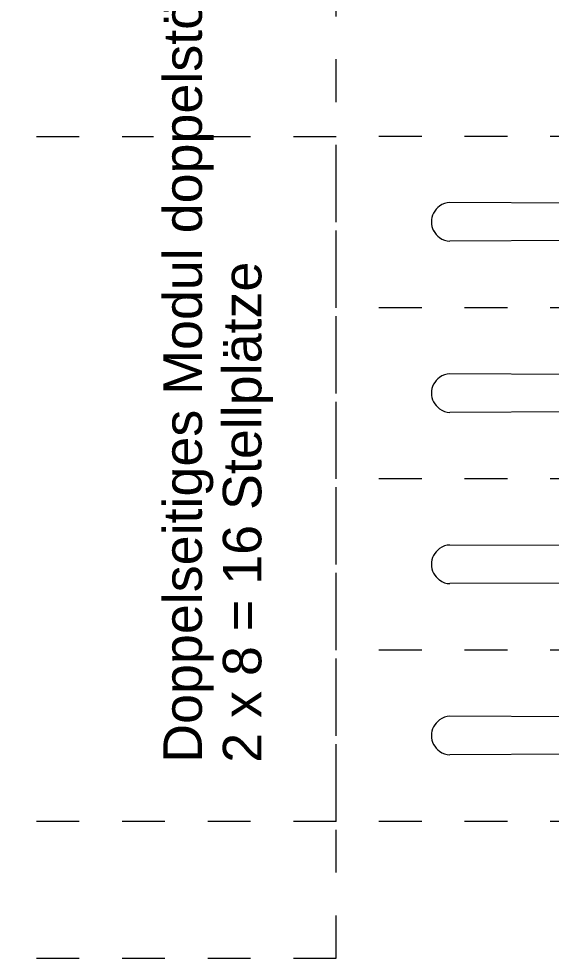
# Model space of a CAD drawing. Header units: metres. Extents: x -35.6 to 33, y -21.5 to 5.9.
# Drawn here: x 17.611 to 18.854, y -8.823 to -6.628 of the extents above; entities that cross this region are included whole.
import ezdxf

# ---------------------------------------------------------------- set-up
doc = ezdxf.new("R2010")
doc.units = ezdxf.units.M
doc.linetypes.add('_Verdeckte Linien_', pattern=[0.15, 0.1, -0.05])
for name, color, linetype, lineweight in [('A-DETL-GENF-HDLN', 7, '_Verdeckte Linien_', 9), ('A-DETL-GENF-OTLN', 7, 'Continuous', 9), ('C-PRKG-____-HDLN', 7, '_Verdeckte Linien_', 9), ('C-PRKG-____-OTLN', 7, 'Continuous', 9), ('Text', 7, 'Continuous', 5)]:
    doc.layers.add(name, color=color, linetype=linetype, lineweight=lineweight)
doc.styles.add('Arial_3', font='arial.ttf', dxfattribs={"height": 0.09})

# ---------------------------------------------------------------- blocks, each defined once
blk = doc.blocks.new('Fahrradstellplatz - Fahrradstellplatz-23804277--01_UG_OK_FFB_AF_ru')
at = {"layer": 'C-PRKG-____-HDLN', "color": 253, "true_color": 0x999999}
for p, q in [((0, -2), (0, -4.1)), ((0, -4.1), (2.2695, -4.1))]:
    blk.add_line(p, q, dxfattribs=at)
blk = doc.blocks.new('Fahrradstellplatz - Fahrradstellplatz-23803464--01_UG_OK_FFB_AF_ru')
at = {"layer": 'A-DETL-GENF-HDLN', "color": 253, "true_color": 0x999999}
for p, q in [((0, 2), (0.4, 2)), ((0, 0), (0, 2)), ((0.4, 2), (0.8, 2)), ((0.4, 0), (0.4, 2)), ((0.4, 0), (0.4, 2)), ((0.8, 2), (1.2, 2)), ((0.8, 0), (0.8, 2)), ((0.8, 0), (0.8, 2)), ((1.2, 2), (1.6, 2)), ((1.2, 0), (1.2, 2)), ((1.2, 0), (1.2, 2)), ((1.6, 0), (1.6, 2))]:
    blk.add_line(p, q, dxfattribs=at)
at = {"layer": 'A-DETL-GENF-OTLN', "color": 253, "true_color": 0x999999}
for p, q in [((0.1573, 1.3551), (0.1556, 1.7345)), ((0.2439, 1.3551), (0.2456, 1.7345)), ((0.5573, 1.3551), (0.5556, 1.7345)), ((0.6439, 1.3551), (0.6456, 1.7345)), ((0.9573, 1.3551), (0.9556, 1.7345)), ((1.0439, 1.3551), (1.0456, 1.7345)), ((1.3573, 1.3551), (1.3556, 1.7345)), ((1.4439, 1.3551), (1.4456, 1.7345))]:
    blk.add_line(p, q, dxfattribs=at)
for centre, radius, start, end in [((0.2007, 1.7348), 0.0429, 90.2027, 118.8234), ((0.2004, 1.7348), 0.0429, 61.1766, 89.7973), ((0.6007, 1.7348), 0.0429, 90.2027, 118.8234), ((0.6004, 1.7348), 0.0429, 61.1766, 89.7973), ((1.0007, 1.7348), 0.0429, 90.2027, 118.8234), ((1.0004, 1.7348), 0.0429, 61.1766, 89.7973), ((1.4007, 1.7348), 0.0429, 90.2027, 118.8234), ((1.4004, 1.7348), 0.0429, 61.1766, 89.7973), ((0.1944, 1.7346), 0.0388, 141.5969, 180.2571), ((0.2058, 1.7256), 0.0534, 118.8234, 141.5969), ((0.1954, 1.7256), 0.0534, 38.4031, 61.1766), ((0.2068, 1.7346), 0.0388, 359.7429, 38.4031), ((0.5944, 1.7346), 0.0388, 141.5969, 180.2571), ((0.6058, 1.7256), 0.0534, 118.8234, 141.5969), ((0.5954, 1.7256), 0.0534, 38.4031, 61.1766), ((0.6068, 1.7346), 0.0388, 359.7429, 38.4031), ((0.9944, 1.7346), 0.0388, 141.5969, 180.2571), ((1.0058, 1.7256), 0.0534, 118.8234, 141.5969), ((0.9954, 1.7256), 0.0534, 38.4031, 61.1766), ((1.0068, 1.7346), 0.0388, 359.7429, 38.4031), ((1.3944, 1.7346), 0.0388, 141.5969, 180.2571), ((1.4058, 1.7256), 0.0534, 118.8234, 141.5969), ((1.3954, 1.7256), 0.0534, 38.4031, 61.1766), ((1.4068, 1.7346), 0.0388, 359.7429, 38.4031)]:
    blk.add_arc(centre, radius, start, end, dxfattribs=at)
at = {"layer": 'C-PRKG-____-HDLN', "color": 253, "true_color": 0x999999}
for p, q in [((0, 2), (0, 4.1)), ((1.6, 4.1), (1.6, 2))]:
    blk.add_line(p, q, dxfattribs=at)

msp = doc.modelspace()

# ---------------------------------------------------------------- block references
at = {"layer": 'C-PRKG-____-OTLN', "color": 253, "true_color": 0x999999}
for name, p, rotation in [('Fahrradstellplatz - Fahrradstellplatz-23804277--01_UG_OK_FFB_AF_ru', (14.252, -8.8229), 90.00000000000092), ('Fahrradstellplatz - Fahrradstellplatz-23803464--01_UG_OK_FFB_AF_ru', (20.352, -8.5034), 90.00000000000031)]:
    msp.add_blockref(name, p, dxfattribs=dict(at, rotation=rotation))

# ---------------------------------------------------------------- next in the draw order: texts
at = {"layer": 'Text', "insert": (17.9484, -8.3664), "char_height": 0.09, "width": 2.344936, "attachment_point": 1, "rotation": 90, "style": 'Arial_3', "bg_fill": 3, "box_fill_scale": 1.25, "bg_fill_color": 256, "bg_fill_true_color": 13158600, "bg_fill_transparency": 0}
msp.add_mtext('Doppelseitiges Modul doppelstöckig', dxfattribs=at)

# ---------------------------------------------------------------- next in the draw order: texts
at = {"layer": 'Text', "insert": (18.0873, -8.3664), "char_height": 0.09, "width": 1.354852, "attachment_point": 1, "rotation": 90, "style": 'Arial_3', "bg_fill": 3, "box_fill_scale": 1.25, "bg_fill_color": 256, "bg_fill_true_color": 13158600, "bg_fill_transparency": 0}
msp.add_mtext('2 x 8 = 16 Stellplätze', dxfattribs=at)

doc.saveas('drawing.dxf')
